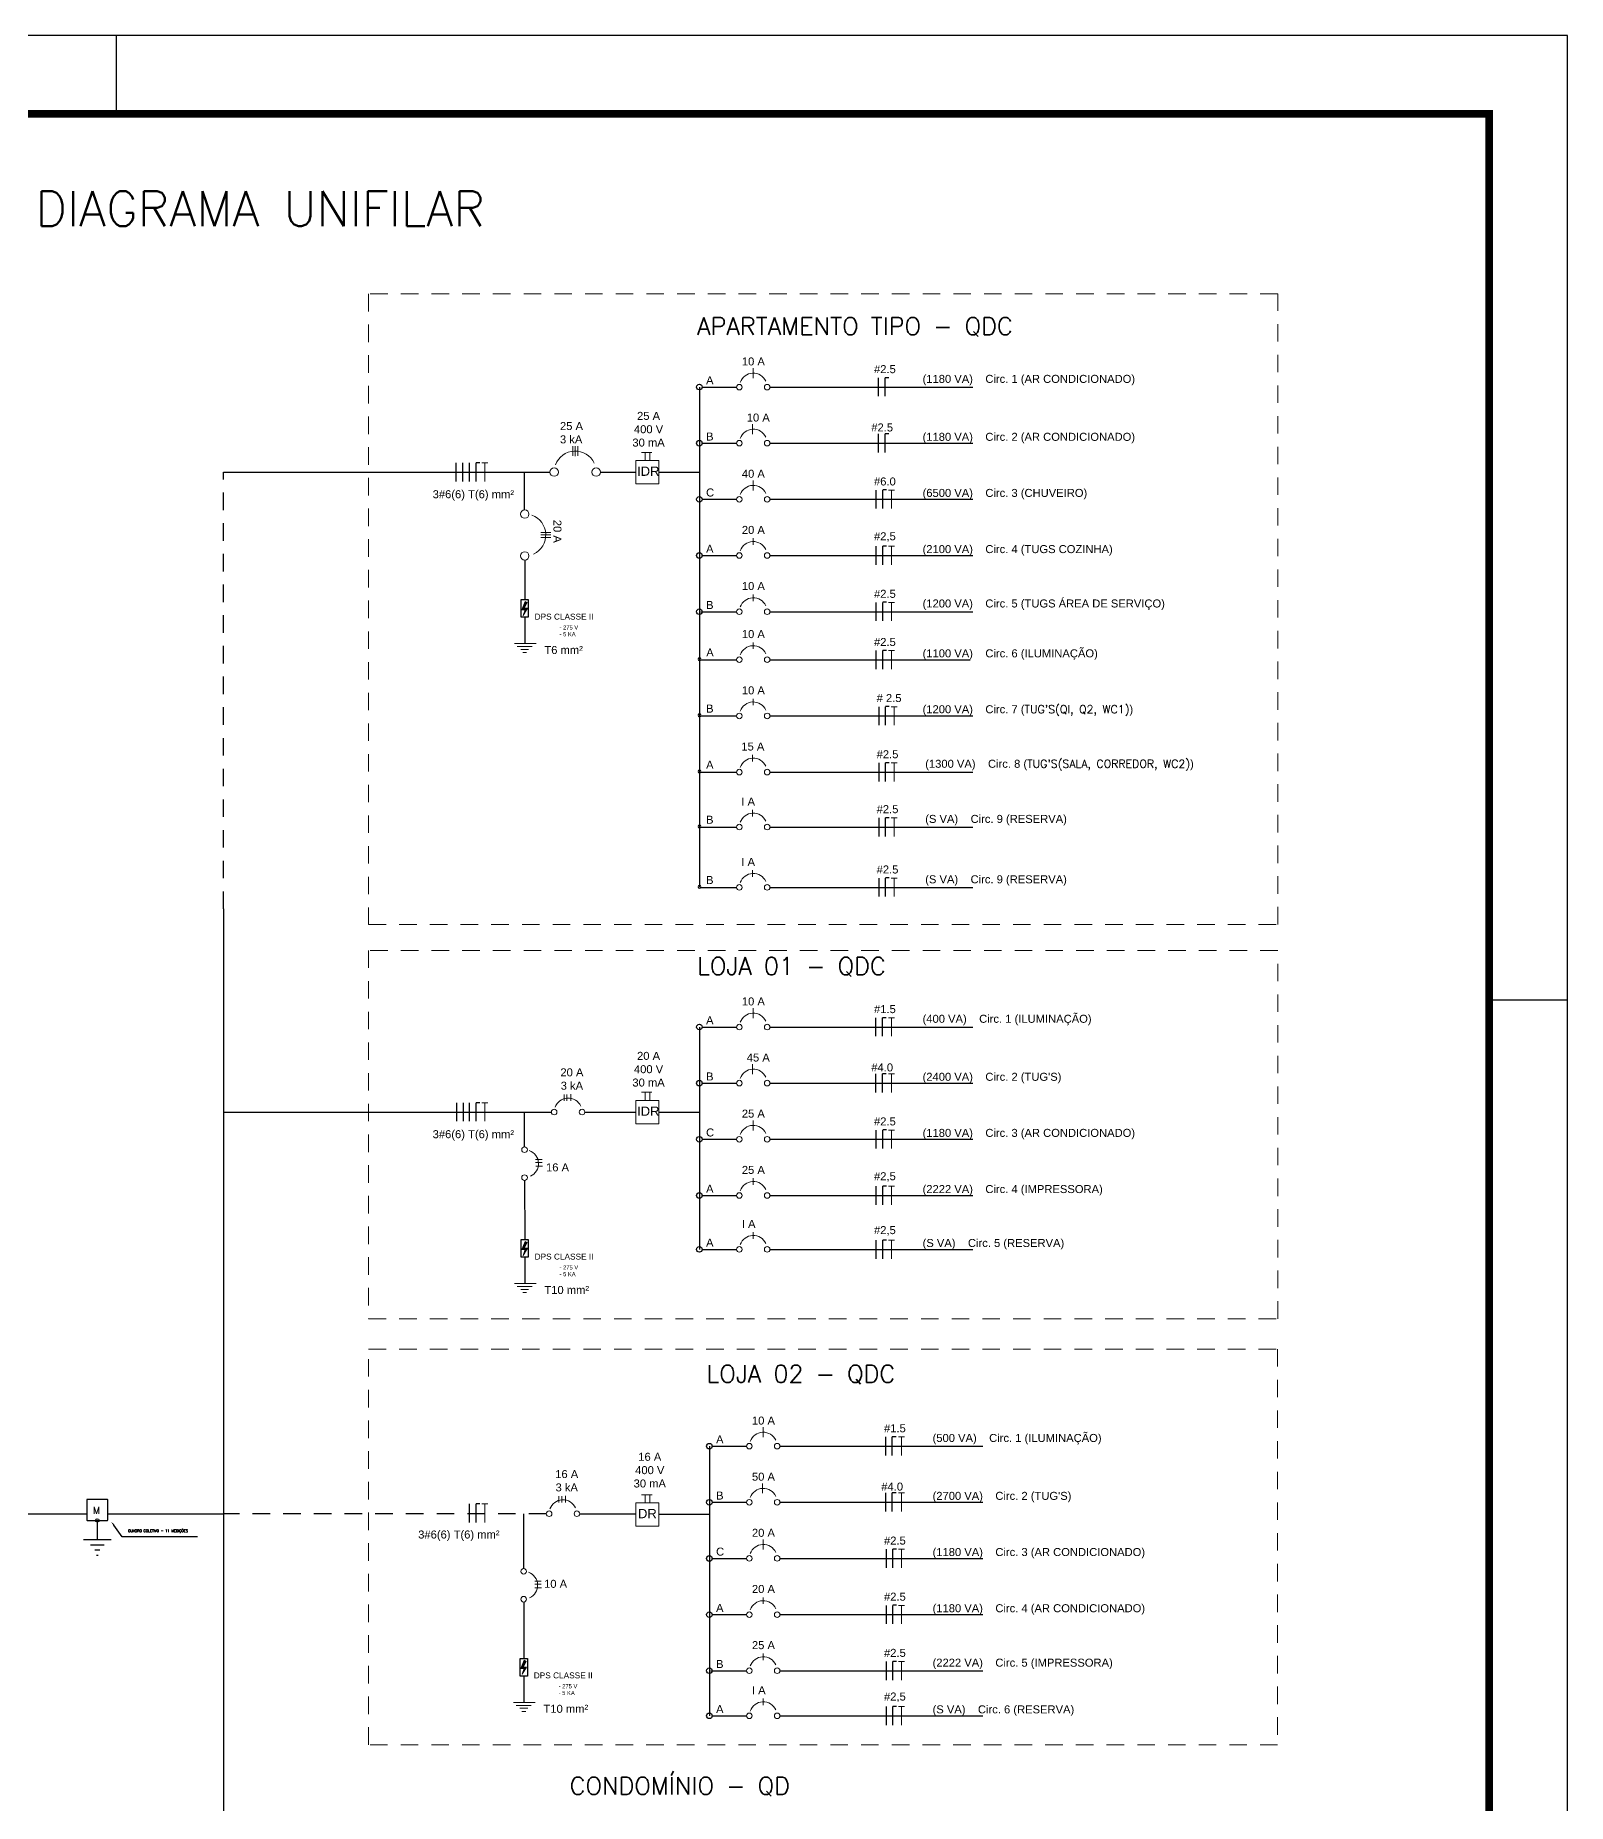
# Model space of a CAD drawing. Header units: metres. Extents: x 3162.2 to 3239.3, y 1435.1 to 1475.8.
# Drawn here: x 3208.42 to 3225.89, y 1455.58 to 1475.75 of the extents above; entities that cross this region are included whole.
import ezdxf

# ---------------------------------------------------------------- set-up
doc = ezdxf.new("R2010")
doc.units = ezdxf.units.M
doc.linetypes.add('CONTORNO_QUADRO_T', pattern=[0.35, 0.2, -0.15])
for name, color, linetype in [('4', 136, 'Continuous'), ('ARQ-FOLHA', 7, 'Continuous'), ('DIAGRAMA', 7, 'Continuous'), ('LEGENDA_TEXTO', 136, 'Continuous'), ('PDF3_0', 7, 'Continuous'), ('PDF3_COTA', 7, 'Continuous'), ('PDF3_DI-Barramento', 6, 'Continuous'), ('PDF3_DI-Disjuntor', 7, 'Continuous'), ('PDF3_DI-Textos do diagrama', 7, 'Continuous'), ('PDF3_DIAGRAMA', 7, 'Continuous'), ('PDF3_eletrodutos', 3, 'Continuous'), ('PDF3_Layout', 1, 'Continuous'), ('PDF3_Text', 7, 'Continuous'), ('PLANTA_BAIXA', 7, 'Continuous'), ('POSTE', 7, 'Continuous'), ('SIMBOLOGIA', 7, 'Continuous')]:
    doc.layers.add(name, color=color, linetype=linetype)
doc.layers.add('TOMADAS', color=20, linetype='Continuous', lineweight=13)
doc.styles.add('arial', font='arial.ttf')
doc.styles.add('PDF Arial', font='arial.ttf')
doc.styles.add('REGUA80P', font='romans', dxfattribs={"height": 0.002})
doc.styles.add('REGUA_60_MM', font='romans.shx', dxfattribs={"height": 1.8})
doc.styles.add('ROMANS', font='romans.shx', dxfattribs={"height": 0.2})

# ---------------------------------------------------------------- blocks, each defined once
blk = doc.blocks.new('FOLHA A2')
at = {"layer": 'ARQ-FOLHA'}
for p, q in [((594, 0), (0, 0)), ((409, -10), (409, 0)), ((594, -420), (594, 0)), ((584, -123), (594, -123))]:
    blk.add_line(p, q, dxfattribs=at)
at = {"layer": 'ARQ-FOLHA', "const_width": 1}
blk.add_lwpolyline([(25, -410), (584, -410), (584, -10), (25, -10), (25, -410)], dxfattribs=at)

msp = doc.modelspace()

# ---------------------------------------------------------------- linework, layer by layer
for p, q in [((3214.863, 1470.771), (3215.266, 1470.771)), ((3215.531, 1470.771), (3215.992, 1470.771)), ((3214, 1469.766), (3214, 1469.316)), ((3214.686, 1463.47), (3215.266, 1463.47)), ((3215.531, 1463.47), (3215.992, 1463.47)), ((3213.998, 1462.691), (3214, 1462.015)), ((3214.627, 1458.887), (3215.266, 1458.887)), ((3215.532, 1458.883), (3216.106, 1458.883)), ((3213.99, 1457.881), (3213.99, 1457.237))]:
    msp.add_line(p, q)
at = {"layer": 'DIAGRAMA'}
for p, q in [((3210.564, 1470.771), (3214.287, 1470.771)), ((3210.564, 1463.47), (3214.304, 1463.47)), ((3207.644, 1458.887), (3209.007, 1458.887)), ((3209.245, 1458.887), (3210.564, 1458.887))]:
    msp.add_line(p, q, dxfattribs=at)
at = {"layer": 'DIAGRAMA', "linetype": 'CONTORNO_QUADRO_T'}
for p, q in [((3210.564, 1465.787), (3210.564, 1470.771)), ((3214.246, 1458.887), (3210.564, 1458.887))]:
    msp.add_line(p, q, dxfattribs=at)
at = {"layer": 'DIAGRAMA', "linetype": 'ByBlock'}
msp.add_line((3210.564, 1465.787), (3210.564, 1447.591), dxfattribs=at)
at = {"layer": 'DIAGRAMA', "linetype": 'Continuous'}
for p, q in [((3209.007, 1459.045), (3209.007, 1458.815)), ((3209.241, 1459.049), (3209.011, 1459.049)), ((3209.245, 1458.815), (3209.245, 1459.045)), ((3209.011, 1458.811), (3209.241, 1458.811))]:
    msp.add_line(p, q, dxfattribs=at)
for centre, start, end in [((3209.011, 1459.045), 90, 180), ((3209.241, 1459.045), 0, 90), ((3209.011, 1458.815), 180, 270), ((3209.241, 1458.815), 270, 0)]:
    msp.add_arc(centre, 0.00396, start, end, dxfattribs=at)
at = {"layer": 'DIAGRAMA', "transparency": 33554559}
msp.add_solid([(3209.309, 1458.752), (3209.282, 1458.798), (3209.321, 1458.764)], dxfattribs=at)
at = {"layer": 'PDF3_0', "color": 5, "lineweight": 25}
for p, q in [((3218.152, 1471.847), (3218.11, 1471.847)), ((3218.11, 1471.635), (3218.11, 1471.847)), ((3218.152, 1471.206), (3218.11, 1471.206)), ((3218.11, 1470.994), (3218.11, 1471.206)), ((3213.487, 1470.877), (3213.445, 1470.877)), ((3213.445, 1470.665), (3213.445, 1470.877)), ((3218.126, 1470.567), (3218.084, 1470.567)), ((3218.084, 1470.354), (3218.084, 1470.566)), ((3218.126, 1469.926), (3218.084, 1469.926)), ((3218.084, 1469.713), (3218.084, 1469.925)), ((3218.126, 1469.285), (3218.084, 1469.285)), ((3218.084, 1469.072), (3218.084, 1469.284)), ((3218.126, 1468.736), (3218.084, 1468.736)), ((3218.084, 1468.523), (3218.084, 1468.735)), ((3218.156, 1468.096), (3218.114, 1468.096)), ((3218.114, 1467.883), (3218.114, 1468.094)), ((3218.156, 1467.455), (3218.114, 1467.455)), ((3218.114, 1467.242), (3218.114, 1467.454)), ((3218.156, 1466.828), (3218.114, 1466.828)), ((3218.114, 1466.615), (3218.114, 1466.827)), ((3218.156, 1466.14), (3218.114, 1466.14)), ((3218.114, 1465.927), (3218.114, 1466.138)), ((3218.121, 1464.546), (3218.079, 1464.546)), ((3218.079, 1464.334), (3218.079, 1464.546)), ((3218.121, 1463.905), (3218.079, 1463.905)), ((3218.079, 1463.694), (3218.079, 1463.905)), ((3213.487, 1463.576), (3213.445, 1463.576)), ((3213.445, 1463.364), (3213.445, 1463.576)), ((3218.126, 1463.266), (3218.084, 1463.266)), ((3218.084, 1463.053), (3218.084, 1463.265)), ((3218.126, 1462.625), (3218.084, 1462.625)), ((3218.084, 1462.412), (3218.084, 1462.624)), ((3218.126, 1462.01), (3218.084, 1462.01)), ((3218.084, 1461.797), (3218.084, 1462.009)), ((3218.234, 1459.764), (3218.191, 1459.764)), ((3218.191, 1459.553), (3218.191, 1459.764)), ((3213.487, 1459), (3213.445, 1459)), ((3213.445, 1458.788), (3213.445, 1459)), ((3218.234, 1459.124), (3218.191, 1459.124)), ((3218.191, 1458.912), (3218.191, 1459.124)), ((3218.24, 1458.484), (3218.198, 1458.484)), ((3218.198, 1458.271), (3218.198, 1458.483)), ((3218.24, 1457.844), (3218.198, 1457.844)), ((3218.198, 1457.631), (3218.198, 1457.842)), ((3218.24, 1457.203), (3218.198, 1457.203)), ((3218.198, 1456.99), (3218.198, 1457.202)), ((3218.24, 1456.689), (3218.198, 1456.689)), ((3218.198, 1456.476), (3218.198, 1456.688))]:
    msp.add_line(p, q, dxfattribs=at)
at = {"layer": 'PDF3_COTA', "lineweight": 25}
for p, q in [((3216.024, 1471.741), (3216.415, 1471.741)), ((3216.797, 1471.741), (3219.11, 1471.741)), ((3216.024, 1471.1), (3216.415, 1471.1)), ((3216.797, 1471.1), (3219.11, 1471.1)), ((3216.024, 1470.46), (3216.415, 1470.46)), ((3216.797, 1470.46), (3219.11, 1470.46)), ((3216.024, 1469.819), (3216.415, 1469.819)), ((3216.797, 1469.819), (3219.11, 1469.819)), ((3216.008, 1469.178), (3216.415, 1469.178)), ((3216.797, 1469.178), (3219.11, 1469.178)), ((3215.992, 1468.629), (3216.415, 1468.63)), ((3216.797, 1468.629), (3219.08, 1468.629)), ((3216.006, 1467.989), (3216.415, 1467.989)), ((3216.797, 1467.989), (3219.11, 1467.989)), ((3216.006, 1467.348), (3216.415, 1467.348)), ((3216.797, 1467.348), (3219.11, 1467.348)), ((3216.006, 1466.721), (3216.415, 1466.721)), ((3216.797, 1466.721), (3219.11, 1466.721)), ((3216.006, 1466.033), (3216.415, 1466.033)), ((3216.797, 1466.033), (3219.11, 1466.033)), ((3216.024, 1464.44), (3216.415, 1464.44)), ((3216.797, 1464.44), (3219.11, 1464.44)), ((3216.024, 1463.799), (3216.415, 1463.799)), ((3216.797, 1463.799), (3219.11, 1463.799)), ((3216.024, 1463.159), (3216.415, 1463.159)), ((3216.797, 1463.159), (3219.11, 1463.159)), ((3216.024, 1462.518), (3216.415, 1462.518)), ((3216.797, 1462.518), (3219.11, 1462.518)), ((3216.024, 1461.903), (3216.415, 1461.903)), ((3216.797, 1461.903), (3219.11, 1461.903)), ((3216.138, 1459.658), (3216.53, 1459.658)), ((3216.911, 1459.658), (3219.225, 1459.658)), ((3216.138, 1459.018), (3216.53, 1459.018)), ((3216.911, 1459.018), (3219.225, 1459.018)), ((3216.138, 1458.377), (3216.53, 1458.377)), ((3216.911, 1458.377), (3219.225, 1458.377)), ((3216.138, 1457.736), (3216.53, 1457.736)), ((3216.911, 1457.736), (3219.225, 1457.736)), ((3216.122, 1457.096), (3216.53, 1457.096)), ((3216.911, 1457.096), (3219.225, 1457.096)), ((3216.138, 1456.582), (3216.53, 1456.582)), ((3216.911, 1456.582), (3219.225, 1456.582))]:
    msp.add_line(p, q, dxfattribs=at)
for points in [[(3213.998, 1470.341), (3213.998, 1470.771)], [(3214, 1469.114), (3214, 1468.814)], [(3213.998, 1463.072), (3213.998, 1463.47)], [(3214, 1461.813), (3214, 1461.513)], [(3213.988, 1458.262), (3213.988, 1458.887)], [(3213.99, 1457.035), (3213.99, 1456.735)]]:
    msp.add_lwpolyline(points, dxfattribs=at)
for points in [[(3216.009, 1468.636, 1), (3215.978, 1468.636, 1)], [(3216.008, 1467.996, 1), (3215.976, 1467.996, 1)], [(3216.008, 1467.355, 1), (3215.976, 1467.355, 1)], [(3216.008, 1466.728, 1), (3215.976, 1466.728, 1)], [(3216.008, 1466.04, 1), (3215.976, 1466.04, 1)]]:
    msp.add_lwpolyline(points, format="xyb", close=True, dxfattribs=at)
for centre in [(3215.992, 1471.741), (3215.992, 1471.1), (3215.992, 1470.46), (3215.992, 1469.819), (3215.992, 1469.178), (3215.992, 1464.44), (3215.992, 1463.799), (3215.992, 1463.159), (3215.992, 1462.518), (3215.992, 1461.903), (3216.106, 1459.658), (3216.106, 1459.018), (3216.106, 1458.377), (3216.106, 1457.736), (3216.106, 1457.096), (3216.106, 1456.582)]:
    msp.add_circle(centre, 0.0318, dxfattribs=at)
at = {"layer": 'PDF3_DI-Barramento', "lineweight": 30}
for p, q in [((3215.992, 1471.741), (3215.992, 1466.039)), ((3215.992, 1464.44), (3215.992, 1461.903)), ((3216.106, 1459.658), (3216.106, 1456.582))]:
    msp.add_line(p, q, dxfattribs=at)
at = {"layer": 'PDF3_DI-Disjuntor', "color": 1, "lineweight": 30}
for points in [[(3213.958, 1469.316), (3214.041, 1469.316), (3214.041, 1469.114), (3213.958, 1469.114)], [(3213.958, 1462.015), (3214.041, 1462.015), (3214.041, 1461.813), (3213.958, 1461.813)], [(3213.948, 1457.237), (3214.032, 1457.237), (3214.032, 1457.035), (3213.948, 1457.035)]]:
    msp.add_lwpolyline(points, close=True, dxfattribs=at)
at = {"layer": 'PDF3_DI-Disjuntor', "transparency": 33554559}
for points in [[(3213.972, 1469.217), (3214.022, 1469.201), (3213.966, 1469.201)], [(3214, 1469.283), (3213.994, 1469.217), (3213.972, 1469.217)], [(3214.032, 1469.217), (3213.972, 1469.217), (3214.022, 1469.201)], [(3214.028, 1469.283), (3214, 1469.283), (3213.994, 1469.217)], [(3214.004, 1469.294), (3214.028, 1469.283), (3214, 1469.283)], [(3214.004, 1469.201), (3214.022, 1469.201), (3213.982, 1469.136)], [(3214, 1461.982), (3213.994, 1461.916), (3213.972, 1461.916)], [(3214.028, 1461.982), (3214, 1461.982), (3213.994, 1461.916)], [(3214.004, 1461.994), (3214.028, 1461.982), (3214, 1461.982)], [(3213.972, 1461.916), (3214.022, 1461.9), (3213.966, 1461.9)], [(3214.032, 1461.916), (3213.972, 1461.916), (3214.022, 1461.9)], [(3214.004, 1461.9), (3214.022, 1461.9), (3213.982, 1461.835)], [(3213.962, 1457.138), (3214.012, 1457.122), (3213.956, 1457.122)], [(3213.99, 1457.203), (3213.984, 1457.138), (3213.962, 1457.138)], [(3214.022, 1457.138), (3213.962, 1457.138), (3214.012, 1457.122)], [(3213.994, 1457.122), (3214.012, 1457.122), (3213.972, 1457.057)], [(3214.018, 1457.203), (3213.99, 1457.203), (3213.984, 1457.138)], [(3213.994, 1457.215), (3214.018, 1457.203), (3213.99, 1457.203)]]:
    msp.add_solid(points, dxfattribs=at)
at = {"layer": 'PDF3_DI-Textos do diagrama', "lineweight": 20}
for points in [[(3214.028, 1469.283), (3213.994, 1469.217), (3214.032, 1469.217), (3213.982, 1469.136), (3214.004, 1469.201), (3213.966, 1469.201), (3214.004, 1469.294)], [(3214.028, 1461.982), (3213.994, 1461.916), (3214.032, 1461.916), (3213.982, 1461.835), (3214.004, 1461.9), (3213.966, 1461.9), (3214.004, 1461.994)], [(3214.018, 1457.203), (3213.984, 1457.138), (3214.022, 1457.138), (3213.972, 1457.057), (3213.994, 1457.122), (3213.956, 1457.122), (3213.994, 1457.215)]]:
    msp.add_lwpolyline(points, close=True, dxfattribs=at)
at = {"layer": 'PDF3_DIAGRAMA', "color": 1, "lineweight": 5}
for p, q in [((3215.266, 1470.903), (3215.266, 1470.638)), ((3215.531, 1470.903), (3215.266, 1470.903)), ((3215.332, 1470.996), (3215.451, 1470.996)), ((3215.372, 1470.903), (3215.372, 1470.996)), ((3215.425, 1470.903), (3215.425, 1470.996)), ((3215.531, 1470.903), (3215.531, 1470.638)), ((3215.531, 1470.638), (3215.266, 1470.638)), ((3216.606, 1469.941), (3216.606, 1470.015)), ((3216.606, 1469.3), (3216.606, 1469.374)), ((3216.606, 1468.753), (3216.606, 1468.827)), ((3216.606, 1468.11), (3216.606, 1468.185)), ((3216.599, 1467.47), (3216.599, 1467.544)), ((3216.599, 1466.843), (3216.599, 1466.917)), ((3216.599, 1466.154), (3216.599, 1466.228)), ((3214.448, 1463.597), (3214.448, 1463.671)), ((3214.481, 1463.597), (3214.481, 1463.671)), ((3214.524, 1463.599), (3214.524, 1463.673)), ((3215.266, 1463.602), (3215.266, 1463.337)), ((3215.531, 1463.602), (3215.266, 1463.602)), ((3215.332, 1463.695), (3215.451, 1463.695)), ((3215.372, 1463.602), (3215.372, 1463.695)), ((3215.425, 1463.602), (3215.425, 1463.695)), ((3215.531, 1463.602), (3215.531, 1463.337)), ((3215.531, 1463.337), (3215.266, 1463.337)), ((3214.124, 1462.928), (3214.199, 1462.928)), ((3214.124, 1462.895), (3214.199, 1462.895)), ((3214.127, 1462.852), (3214.201, 1462.852)), ((3216.606, 1462.64), (3216.606, 1462.714)), ((3216.606, 1462.025), (3216.606, 1462.099)), ((3214.389, 1459.014), (3214.389, 1459.088)), ((3214.423, 1459.014), (3214.423, 1459.088)), ((3214.465, 1459.017), (3214.465, 1459.091)), ((3215.266, 1459.011), (3215.266, 1458.746)), ((3215.531, 1459.011), (3215.266, 1459.011)), ((3215.332, 1459.104), (3215.452, 1459.104)), ((3215.372, 1459.011), (3215.372, 1459.104)), ((3215.425, 1459.011), (3215.425, 1459.104)), ((3215.531, 1459.011), (3215.531, 1458.746)), ((3215.531, 1458.746), (3215.266, 1458.746)), ((3214.115, 1458.118), (3214.189, 1458.118)), ((3214.115, 1458.085), (3214.189, 1458.085)), ((3214.117, 1458.042), (3214.191, 1458.042)), ((3216.72, 1457.858), (3216.72, 1457.932)), ((3216.72, 1457.218), (3216.72, 1457.292)), ((3216.72, 1456.704), (3216.72, 1456.778))]:
    msp.add_line(p, q, dxfattribs=at)
for points in [[(3216.606, 1471.842), (3216.606, 1471.956)], [(3216.599, 1471.202), (3216.599, 1471.316)], [(3214.549, 1470.956), (3214.549, 1471.067)], [(3214.574, 1470.953), (3214.574, 1471.067)], [(3214.604, 1470.956), (3214.604, 1471.067)], [(3216.606, 1470.562), (3216.606, 1470.676)], [(3214.182, 1470.055), (3214.296, 1470.055)], [(3214.185, 1470.08), (3214.296, 1470.08)], [(3214.185, 1470.024), (3214.296, 1470.024)], [(3216.606, 1464.541), (3216.606, 1464.655)], [(3216.599, 1463.901), (3216.599, 1464.015)], [(3216.606, 1463.261), (3216.606, 1463.375)], [(3216.72, 1459.76), (3216.72, 1459.873)], [(3216.713, 1459.12), (3216.713, 1459.234)], [(3216.72, 1458.479), (3216.72, 1458.593)]]:
    msp.add_lwpolyline(points, dxfattribs=at)
for centre, radius in [((3216.447, 1471.74), 0.0318), ((3216.765, 1471.74), 0.0318), ((3216.447, 1471.101), 0.0318), ((3216.765, 1471.101), 0.0318), ((3214.336, 1470.771), 0.0486), ((3214.814, 1470.771), 0.0486), ((3216.447, 1470.46), 0.0318), ((3216.765, 1470.46), 0.0318), ((3214, 1470.292), 0.0486), ((3214, 1469.814), 0.0486), ((3216.447, 1469.819), 0.0318), ((3216.765, 1469.819), 0.0318), ((3216.447, 1469.178), 0.0318), ((3216.765, 1469.178), 0.0318), ((3216.447, 1468.631), 0.0318), ((3216.765, 1468.631), 0.0318), ((3216.447, 1467.989), 0.0318), ((3216.765, 1467.989), 0.0318), ((3216.447, 1467.348), 0.0318), ((3216.765, 1467.348), 0.0318), ((3216.447, 1466.721), 0.0318), ((3216.765, 1466.721), 0.0318), ((3216.447, 1466.033), 0.0318), ((3216.765, 1466.033), 0.0318), ((3216.447, 1464.439), 0.0318), ((3216.765, 1464.439), 0.0318), ((3216.447, 1463.8), 0.0318), ((3216.765, 1463.8), 0.0318), ((3214.336, 1463.47), 0.0318), ((3214.654, 1463.47), 0.0318), ((3216.447, 1463.159), 0.0318), ((3216.765, 1463.159), 0.0318), ((3213.998, 1463.04), 0.0318), ((3213.998, 1462.722), 0.0318), ((3216.447, 1462.518), 0.0318), ((3216.765, 1462.518), 0.0318), ((3216.447, 1461.903), 0.0318), ((3216.765, 1461.903), 0.0318), ((3216.561, 1459.658), 0.0318), ((3216.879, 1459.658), 0.0318), ((3216.561, 1459.018), 0.0318), ((3216.879, 1459.018), 0.0318), ((3214.278, 1458.887), 0.0318), ((3214.595, 1458.887), 0.0318), ((3216.561, 1458.378), 0.0318), ((3216.879, 1458.378), 0.0318), ((3213.988, 1458.23), 0.0318), ((3213.988, 1457.912), 0.0318), ((3216.561, 1457.736), 0.0318), ((3216.879, 1457.736), 0.0318), ((3216.561, 1457.096), 0.0318), ((3216.879, 1457.096), 0.0318), ((3216.561, 1456.582), 0.0318), ((3216.879, 1456.582), 0.0318)]:
    msp.add_circle(centre, radius, dxfattribs=at)
for centre, radius, start, end in [((3216.606, 1471.74), 0.159, 25, 160), ((3216.606, 1471.101), 0.159, 25, 160), ((3214.575, 1470.771), 0.24, 25.0003, 159.9985), ((3216.606, 1470.46), 0.159, 25, 160), ((3214, 1470.053), 0.24, 295.0003, 69.9985), ((3216.606, 1469.819), 0.159, 25, 160), ((3216.606, 1469.178), 0.159, 25, 160), ((3216.606, 1468.631), 0.159, 25, 160), ((3216.606, 1467.989), 0.159, 25, 160), ((3216.606, 1467.348), 0.159, 25, 160), ((3216.606, 1466.721), 0.159, 25, 160), ((3216.606, 1466.033), 0.159, 25, 160), ((3216.606, 1464.439), 0.159, 25, 160), ((3216.606, 1463.8), 0.159, 25, 160), ((3214.495, 1463.47), 0.159, 25, 160), ((3216.606, 1463.159), 0.159, 25, 160), ((3213.998, 1462.881), 0.159, 295, 70), ((3216.606, 1462.518), 0.159, 25, 160), ((3216.606, 1461.903), 0.159, 25, 160), ((3216.72, 1459.658), 0.159, 25, 160), ((3216.72, 1459.018), 0.159, 25, 160), ((3214.436, 1458.887), 0.159, 25, 160), ((3216.72, 1458.378), 0.159, 25, 160), ((3213.988, 1458.071), 0.159, 295, 70), ((3216.72, 1457.736), 0.159, 25, 160), ((3216.72, 1457.096), 0.159, 25, 160), ((3216.72, 1456.582), 0.159, 25, 160)]:
    msp.add_arc(centre, radius, start, end, dxfattribs=at)
at = {"layer": 'PDF3_eletrodutos', "lineweight": 9}
for p, q in [((3213.511, 1470.877), (3213.579, 1470.877)), ((3213.545, 1470.665), (3213.545, 1470.877)), ((3218.15, 1470.566), (3218.218, 1470.566)), ((3218.184, 1470.354), (3218.184, 1470.566)), ((3218.15, 1469.925), (3218.218, 1469.925)), ((3218.184, 1469.713), (3218.184, 1469.925)), ((3218.15, 1469.284), (3218.218, 1469.284)), ((3218.184, 1469.072), (3218.184, 1469.284)), ((3218.15, 1468.735), (3218.218, 1468.735)), ((3218.184, 1468.523), (3218.184, 1468.735)), ((3218.18, 1468.094), (3218.248, 1468.094)), ((3218.214, 1467.883), (3218.214, 1468.094)), ((3218.18, 1467.454), (3218.248, 1467.454)), ((3218.214, 1467.242), (3218.214, 1467.454)), ((3218.18, 1466.827), (3218.248, 1466.827)), ((3218.214, 1466.615), (3218.214, 1466.827)), ((3218.18, 1466.138), (3218.248, 1466.138)), ((3218.214, 1465.927), (3218.214, 1466.138)), ((3218.15, 1464.546), (3218.218, 1464.546)), ((3218.184, 1464.334), (3218.184, 1464.546)), ((3218.15, 1463.905), (3218.218, 1463.905)), ((3218.184, 1463.694), (3218.184, 1463.905)), ((3213.511, 1463.576), (3213.579, 1463.576)), ((3213.545, 1463.364), (3213.545, 1463.576)), ((3218.15, 1463.265), (3218.218, 1463.265)), ((3218.184, 1463.053), (3218.184, 1463.265)), ((3218.15, 1462.624), (3218.218, 1462.624)), ((3218.184, 1462.412), (3218.184, 1462.624)), ((3218.15, 1462.009), (3218.218, 1462.009)), ((3218.184, 1461.797), (3218.184, 1462.009)), ((3218.264, 1459.764), (3218.332, 1459.764)), ((3218.298, 1459.553), (3218.298, 1459.764)), ((3213.511, 1459), (3213.579, 1459)), ((3213.545, 1458.788), (3213.545, 1459)), ((3218.264, 1459.124), (3218.332, 1459.124)), ((3218.298, 1458.912), (3218.298, 1459.124)), ((3218.264, 1458.483), (3218.332, 1458.483)), ((3218.298, 1458.271), (3218.298, 1458.483)), ((3218.264, 1457.842), (3218.332, 1457.842)), ((3218.298, 1457.631), (3218.298, 1457.842)), ((3218.264, 1457.202), (3218.332, 1457.202)), ((3218.298, 1456.99), (3218.298, 1457.202)), ((3218.264, 1456.688), (3218.332, 1456.688)), ((3218.298, 1456.476), (3218.298, 1456.688))]:
    msp.add_line(p, q, dxfattribs=at)
for points in [[(3213.883, 1468.814), (3214.129, 1468.814)], [(3213.914, 1468.78), (3214.085, 1468.78)], [(3213.956, 1468.747), (3214.043, 1468.747)], [(3213.978, 1468.711), (3214.022, 1468.711)], [(3213.883, 1461.513), (3214.129, 1461.513)], [(3213.914, 1461.479), (3214.085, 1461.479)], [(3213.956, 1461.446), (3214.043, 1461.446)], [(3213.978, 1461.41), (3214.022, 1461.41)], [(3213.873, 1456.735), (3214.119, 1456.735)], [(3213.904, 1456.701), (3214.075, 1456.701)], [(3213.946, 1456.668), (3214.034, 1456.668)], [(3213.968, 1456.632), (3214.012, 1456.632)]]:
    msp.add_lwpolyline(points, dxfattribs=at)
at = {"layer": 'PDF3_Layout', "lineweight": 25}
for p, q in [((3218.036, 1471.635), (3218.036, 1471.847)), ((3218.036, 1470.994), (3218.036, 1471.206)), ((3213.219, 1470.665), (3213.219, 1470.877)), ((3213.296, 1470.665), (3213.296, 1470.877)), ((3213.37, 1470.665), (3213.37, 1470.877)), ((3218.009, 1470.354), (3218.009, 1470.566)), ((3218.009, 1469.713), (3218.009, 1469.925)), ((3218.009, 1469.072), (3218.009, 1469.284)), ((3218.009, 1468.523), (3218.009, 1468.735)), ((3218.04, 1467.883), (3218.04, 1468.094)), ((3218.04, 1467.242), (3218.04, 1467.454)), ((3218.04, 1466.615), (3218.04, 1466.827)), ((3218.04, 1465.927), (3218.04, 1466.138)), ((3218.004, 1464.334), (3218.004, 1464.546)), ((3218.004, 1463.694), (3218.004, 1463.905)), ((3213.224, 1463.364), (3213.224, 1463.576)), ((3213.301, 1463.364), (3213.301, 1463.576)), ((3213.37, 1463.364), (3213.37, 1463.576)), ((3218.009, 1463.053), (3218.009, 1463.265)), ((3218.009, 1462.412), (3218.009, 1462.624)), ((3218.009, 1461.797), (3218.009, 1462.009)), ((3218.117, 1459.553), (3218.117, 1459.764)), ((3213.37, 1458.788), (3213.37, 1459)), ((3218.117, 1458.912), (3218.117, 1459.124)), ((3218.124, 1458.271), (3218.124, 1458.483)), ((3218.124, 1457.631), (3218.124, 1457.842)), ((3218.124, 1456.99), (3218.124, 1457.202)), ((3218.124, 1456.476), (3218.124, 1456.688))]:
    msp.add_line(p, q, dxfattribs=at)
at = {"layer": 'PLANTA_BAIXA'}
msp.add_line((3210.27, 1458.624), (3209.411, 1458.624), dxfattribs=at)
at = {"layer": 'POSTE'}
msp.add_line((3209.411, 1458.624), (3209.315, 1458.758), dxfattribs=at)
at = {"layer": 'SIMBOLOGIA', "linetype": 'Continuous', "ltscale": 7}
for p, q in [((3209.126, 1458.811), (3209.126, 1458.593)), ((3208.967, 1458.593), (3209.284, 1458.593)), ((3209.047, 1458.534), (3209.205, 1458.534)), ((3209.096, 1458.474), (3209.156, 1458.474)), ((3209.116, 1458.415), (3209.136, 1458.415))]:
    msp.add_line(p, q, dxfattribs=at)
msp.add_circle((3209.126, 1458.811), 0.0198, dxfattribs=at)
at = {"layer": 'TOMADAS', "linetype": 'CONTORNO_QUADRO_T'}
for p, q in [((3222.588, 1472.804), (3212.219, 1472.804)), ((3212.219, 1472.804), (3212.219, 1465.61)), ((3222.588, 1465.61), (3222.588, 1472.804)), ((3212.219, 1465.61), (3222.588, 1465.61))]:
    msp.add_line(p, q, dxfattribs=at)
for points in [[(3212.219, 1461.112), (3222.588, 1461.112), (3222.588, 1465.314), (3212.219, 1465.314)], [(3212.219, 1460.766), (3222.586, 1460.766), (3222.586, 1456.251), (3212.219, 1456.251)]]:
    msp.add_lwpolyline(points, close=True, dxfattribs=at)

# ---------------------------------------------------------------- block references
at = {"layer": 'ARQ-FOLHA', "xscale": 0.08944633452801547, "yscale": 0.08944633452801547, "zscale": 0.08944633452801547}
msp.add_blockref('FOLHA A2', (3172.762, 1475.753), dxfattribs=at)

# ---------------------------------------------------------------- texts
at = {"layer": '4', "linetype": 'CONTORNO_QUADRO_T', "insert": (3210.984, 1473.775), "char_height": 0.4, "attachment_point": 5, "style": 'ROMANS'}
msp.add_mtext_dynamic_manual_height_columns('DIAGRAMA UNIFILAR', width=8.67098, gutter_width=1, heights=[0], dxfattribs=at)
at = {"layer": 'DIAGRAMA', "color": 1, "linetype": 'Continuous', "style": 'REGUA80P'}
msp.add_text('M', height=0.0792, dxfattribs=at).set_placement((3209.075, 1458.887))
at = {"layer": 'LEGENDA_TEXTO', "char_height": 0.2, "attachment_point": 1, "style": 'ROMANS'}
for s, width, heights, insert in [('APARTAMENTO TIPO - QDC', 6.9529, [0], (3215.965, 1472.536)), ('LOJA 01 - QDC', 3.02715, [0.277], (3215.965, 1465.235)), ('LOJA 02 - QDC', 6.9529, [0], (3216.073, 1460.584)), ('CONDOMÍNIO - QD', 3.07403, [0.257], (3214.513, 1455.883))]:
    msp.add_mtext_dynamic_manual_height_columns(s, width=width, gutter_width=1, heights=heights, dxfattribs=dict(at, insert=insert))
at = {"layer": 'PDF3_DIAGRAMA', "color": 1, "lineweight": 5, "char_height": 0.1059, "width": 0.25415, "attachment_point": 8, "line_spacing_factor": 0.798, "style": 'arial'}
for s, insert in [('IDR', (3215.409, 1470.728)), ('IDR', (3215.409, 1463.427)), ('DR', (3215.399, 1458.836))]:
    msp.add_mtext(s, dxfattribs=dict(at, insert=insert))
at = {"layer": 'PDF3_Text', "style": 'PDF Arial'}
for s, insert, char_height, attachment_point in [('10 A', (3216.476, 1471.986), 0.0913, 7), ('A', (3216.068, 1471.772), 0.0913, 7), ('#2.5', (3217.983, 1471.898), 0.0913, 7), ('(1180 VA)    Circ. 1 (AR CONDICIONADO)', (3218.537, 1471.761), 0.09129, 7), ('25 A\\P400 V\\P30 mA', (3215.412, 1471.259), 0.0913, 5), ('10 A', (3216.532, 1471.346), 0.0913, 7), ('25 A\\P3 kA^I', (3214.402, 1471.097), 0.0913, 7), ('#2.5', (3217.952, 1471.233), 0.0913, 7), ('B', (3216.068, 1471.131), 0.0913, 7), ('(1180 VA)    Circ. 2 (AR CONDICIONADO)', (3218.537, 1471.1), 0.09129, 7), ('40 A', (3216.476, 1470.705), 0.0913, 7), ('#6.0', (3217.983, 1470.617), 0.0913, 7), ('3#6(6) T(6) mm²', (3212.95, 1470.445), 0.09129, 7), ('C', (3216.068, 1470.491), 0.0913, 7), ('(6500 VA)    Circ. 3 (CHUVEIRO)', (3218.537, 1470.46), 0.09129, 7), ('20 A', (3216.476, 1470.064), 0.0913, 7), ('#2,5', (3217.983, 1469.976), 0.0913, 7), ('A', (3216.068, 1469.85), 0.0913, 7), ('(2100 VA)    Circ. 4 (TUGS COZINHA)', (3218.537, 1469.819), 0.09129, 7), ('10 A', (3216.476, 1469.424), 0.0913, 7), ('B', (3216.068, 1469.209), 0.0913, 7), ('(1200 VA)    Circ. 5 (TUGS ÁREA DE SERVIÇO)', (3218.537, 1469.198), 0.09129, 7), ('DPS CLASSE II', (3214.113, 1469.087), 0.06753, 7), ('- 275 V', (3214.397, 1468.974), 0.0473, 7), ('- 5 KA', (3214.397, 1468.897), 0.0473, 7), ('10 A', (3216.476, 1468.876), 0.0913, 7), ('#2.5', (3217.983, 1468.786), 0.0913, 7), ('T6 mm²', (3214.224, 1468.694), 0.0913, 7), ('A', (3216.07, 1468.667), 0.0913, 7), ('(1100 VA)    Circ. 6 (ILUMINAÇÃO)', (3218.537, 1468.629), 0.09129, 7), ('10 A', (3216.476, 1468.234), 0.0913, 7), ('# 2.5', (3218.013, 1468.146), 0.0913, 7), ('B', (3216.068, 1468.027), 0.0913, 7), ('15 A', (3216.47, 1467.593), 0.0913, 7), ('#2.5', (3218.013, 1467.505), 0.0913, 7), ('A', (3216.068, 1467.386), 0.0913, 7), ('I A', (3216.47, 1466.966), 0.0913, 7), ('B', (3216.068, 1466.759), 0.0913, 7), ('#2.5', (3218.013, 1466.878), 0.0913, 7), ('(S VA)    Circ. 9 (RESERVA)', (3218.567, 1466.741), 0.09129, 7), ('I A', (3216.47, 1466.278), 0.0913, 7), ('#2.5', (3218.013, 1466.19), 0.0913, 7), ('B', (3216.068, 1466.071), 0.0913, 7), ('(S VA)    Circ. 9 (RESERVA)', (3218.567, 1466.052), 0.09129, 7), ('10 A', (3216.476, 1464.685), 0.0913, 7), ('#1.5', (3217.983, 1464.597), 0.0913, 7), ('(400 VA)    Circ. 1 (ILUMINAÇÃO)', (3218.537, 1464.46), 0.09129, 7), ('A', (3216.068, 1464.471), 0.0913, 7), ('20 A\\P400 V\\P30 mA', (3215.412, 1463.958), 0.0913, 5), ('45 A', (3216.532, 1464.045), 0.0913, 7), ('#4.0', (3217.952, 1463.932), 0.0913, 7), ('B', (3216.068, 1463.83), 0.0913, 7), ("(2400 VA)    Circ. 2 (TUG'S)", (3218.537, 1463.799), 0.09129, 7), ('25 A', (3216.476, 1463.405), 0.0913, 7), ('#2.5', (3217.983, 1463.316), 0.0913, 7), ('3#6(6) T(6) mm²', (3212.95, 1463.144), 0.09129, 7), ('C', (3216.068, 1463.19), 0.0913, 7), ('(1180 VA)    Circ. 3 (AR CONDICIONADO)', (3218.537, 1463.159), 0.09129, 7), ('25 A', (3216.476, 1462.763), 0.0913, 7), ('#2,5', (3217.983, 1462.675), 0.0913, 7), ('A', (3216.068, 1462.549), 0.0913, 7), ('(2222 VA)    Circ. 4 (IMPRESSORA)', (3218.537, 1462.518), 0.09129, 7), ('I A', (3216.476, 1462.148), 0.0913, 7), ('#2,5', (3217.983, 1462.06), 0.0913, 7), ('A', (3216.068, 1461.934), 0.0913, 7), ('(S VA)    Circ. 5 (RESERVA)', (3218.537, 1461.903), 0.09129, 7), ('DPS CLASSE II', (3214.113, 1461.786), 0.06753, 7), ('- 275 V', (3214.397, 1461.673), 0.0473, 7), ('- 5 KA', (3214.397, 1461.596), 0.0473, 7), ('T10 mm²', (3214.224, 1461.393), 0.0913, 7), ('10 A', (3216.591, 1459.903), 0.0913, 7), ('A', (3216.182, 1459.689), 0.0913, 7), ('#1.5', (3218.097, 1459.815), 0.0913, 7), ('(500 VA)    Circ. 1 (ILUMINAÇÃO)', (3218.651, 1459.678), 0.09129, 7), ('16 A\\P400 V\\P30 mA', (3215.426, 1459.384), 0.0913, 5), ('50 A', (3216.591, 1459.263), 0.0913, 7), ('B', (3216.182, 1459.049), 0.0913, 7), ('#4.0', (3218.066, 1459.15), 0.0913, 7), ("(2700 VA)    Circ. 2 (TUG'S)", (3218.651, 1459.018), 0.09129, 7), ('3#6(6) T(6) mm²', (3212.785, 1458.577), 0.09129, 7), ('20 A', (3216.591, 1458.623), 0.0913, 7), ('#2.5', (3218.097, 1458.534), 0.0913, 7), ('C', (3216.182, 1458.408), 0.0913, 7), ('(1180 VA)    Circ. 3 (AR CONDICIONADO)', (3218.651, 1458.377), 0.09129, 7), ('20 A', (3216.591, 1457.982), 0.0913, 7), ('#2.5', (3218.097, 1457.894), 0.0913, 7), ('A', (3216.182, 1457.767), 0.0913, 7), ('(1180 VA)    Circ. 4 (AR CONDICIONADO)', (3218.651, 1457.736), 0.09129, 7), ('25 A', (3216.591, 1457.341), 0.0913, 7), ('B', (3216.182, 1457.127), 0.0913, 7), ('(2222 VA)    Circ. 5 (IMPRESSORA)', (3218.651, 1457.115), 0.09129, 7), ('DPS CLASSE II', (3214.103, 1457.008), 0.06753, 7), ('- 275 V', (3214.387, 1456.895), 0.0473, 7), ('I A', (3216.591, 1456.828), 0.0913, 7), ('T10 mm²', (3214.214, 1456.615), 0.0913, 7), ('- 5 KA', (3214.387, 1456.818), 0.0473, 7), ('#2,5', (3218.097, 1456.739), 0.0913, 7), ('(S VA)    Circ. 6 (RESERVA)', (3218.651, 1456.582), 0.09129, 7), ('A', (3216.182, 1456.613), 0.0913, 7)]:
    msp.add_mtext(s, dxfattribs=dict(at, insert=insert, char_height=char_height, attachment_point=attachment_point))
at = {"layer": 'PDF3_Text', "insert": (3214.326, 1470.226), "char_height": 0.0913, "attachment_point": 7, "rotation": 270, "style": 'PDF Arial'}
msp.add_mtext('20 A', dxfattribs=at)
at = {"layer": 'PDF3_Text', "style": 'PDF Arial'}
for s, insert, char_height, width, attachment_point in [('#2.5', (3217.983, 1469.335), 0.0913, 0.26293, 7), ("(1200 VA)    Circ. 7 ({\\Fromand|c0;TUG'S(QI, Q2, WC1)})", (3218.537, 1467.989), 0.09129, 3.50889, 7), ("(1300 VA)    Circ. 8 ({\\Fromand|c0;TUG'S(SALA, CORREDOR, WC2)})", (3218.567, 1467.367), 0.09129, 3.67683, 7), ('20 A\\P3 kA', (3214.538, 1463.846), 0.0913, 0.377, 5), ('16 A', (3214.374, 1462.838), 0.0913, 0.377, 5), ('16 A\\P3 kA', (3214.479, 1459.263), 0.0913, 0.377, 5), ('10 A', (3214.352, 1458.087), 0.0913, 0.377, 5), ('#2.5', (3218.097, 1457.253), 0.0913, 0.26293, 7)]:
    msp.add_mtext(s, dxfattribs=dict(at, insert=insert, char_height=char_height, width=width, attachment_point=attachment_point))
at = {"layer": 'PLANTA_BAIXA', "color": 1, "style": 'REGUA_60_MM'}
msp.add_text('QUADRO COLETIVO - 11 MEDIÇÕES', height=0.02873, dxfattribs=at).set_placement((3209.478, 1458.678))

doc.saveas('drawing.dxf')
